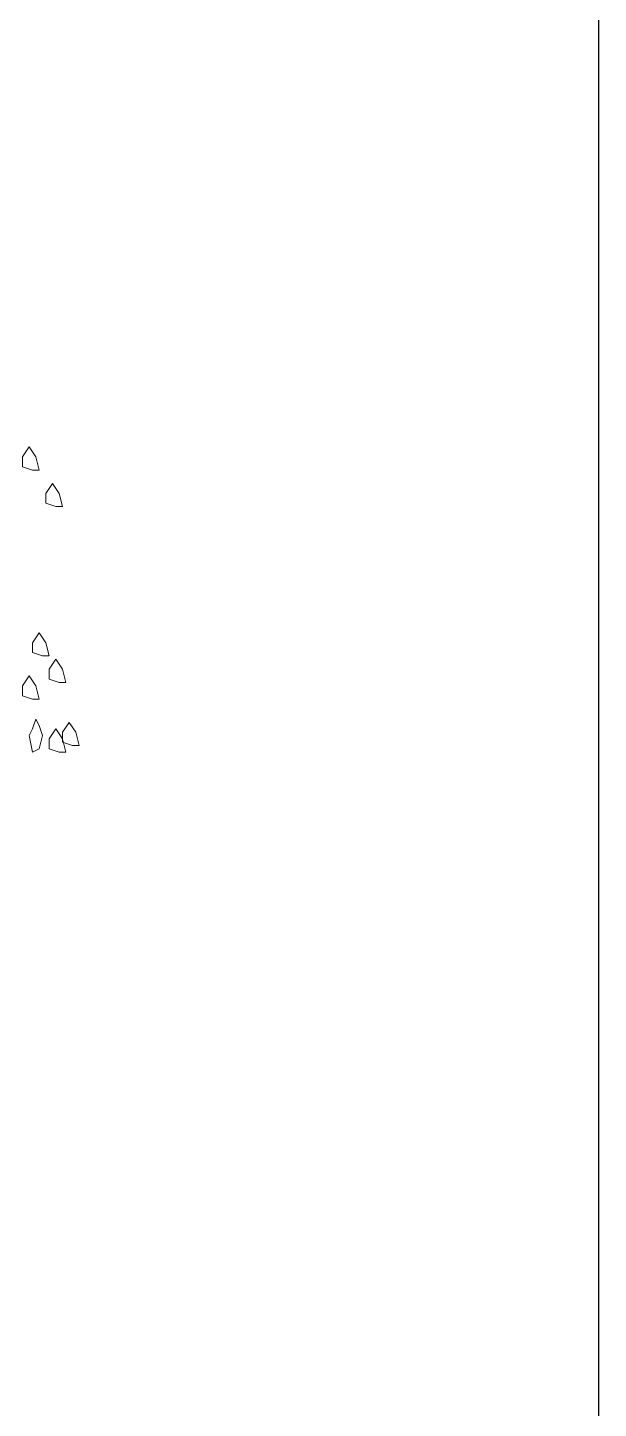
# Model space of a CAD drawing. Header units: centimetres. Extents: x 867 to 19881, y 2761 to 6151.
# Drawn here: x 2470.4 to 2498.6, y 4785.7 to 4854 of the extents above; entities that cross this region are included whole.
import ezdxf

# ---------------------------------------------------------------- set-up
doc = ezdxf.new("R2010")
doc.units = ezdxf.units.CM
doc.layers.add('PLAN TEFRİŞLER', color=7, linetype='Continuous', lineweight=0)
doc.layers.add('çerçeveü', color=250, linetype='Continuous')

msp = doc.modelspace()

# ---------------------------------------------------------------- linework, layer by layer
at = {"layer": 'PLAN TEFRİŞLER', "color": 252, "lineweight": 0, "true_color": 0x939598, "elevation": -156.65}
for points in [[(2470.612, 4832.102), (2470.12, 4832.266), (2470.12, 4832.758), (2470.448, 4833.251), (2470.776, 4832.758), (2470.941, 4832.102)], [(2471.762, 4830.295), (2471.269, 4830.46), (2471.269, 4830.952), (2471.597, 4831.445), (2471.926, 4830.952), (2472.09, 4830.295)], [(2471.105, 4822.906), (2470.612, 4823.07), (2470.612, 4823.563), (2470.941, 4824.056), (2471.269, 4823.563), (2471.433, 4822.906)], [(2471.926, 4821.593), (2471.433, 4821.757), (2471.433, 4822.249), (2471.762, 4822.742), (2472.09, 4822.249), (2472.254, 4821.593)], [(2470.612, 4820.772), (2470.12, 4820.936), (2470.12, 4821.428), (2470.448, 4821.921), (2470.776, 4821.428), (2470.941, 4820.772)], [(2470.612, 4819.294), (2470.448, 4818.965), (2470.612, 4818.144), (2470.941, 4818.309), (2471.105, 4818.965), (2470.941, 4819.458), (2470.776, 4819.786)], [(2472.583, 4818.473), (2472.09, 4818.637), (2472.09, 4819.13), (2472.418, 4819.622), (2472.747, 4819.13), (2472.911, 4818.473)], [(2471.926, 4818.144), (2471.433, 4818.309), (2471.433, 4818.801), (2471.762, 4819.294), (2472.09, 4818.801), (2472.254, 4818.144)]]:
    msp.add_lwpolyline(points, close=True, dxfattribs=at)
at = {"layer": 'PLAN TEFRİŞLER', "color": 252, "lineweight": 0, "true_color": 0x939598}
for points in [[(2470.612, 4832.102), (2470.12, 4832.266), (2470.12, 4832.758), (2470.448, 4833.251), (2470.776, 4832.758), (2470.941, 4832.102)], [(2471.762, 4830.295), (2471.269, 4830.46), (2471.269, 4830.952), (2471.597, 4831.445), (2471.926, 4830.952), (2472.09, 4830.295)], [(2471.105, 4822.906), (2470.612, 4823.07), (2470.612, 4823.563), (2470.941, 4824.056), (2471.269, 4823.563), (2471.433, 4822.906)], [(2471.926, 4821.593), (2471.433, 4821.757), (2471.433, 4822.249), (2471.762, 4822.742), (2472.09, 4822.249), (2472.254, 4821.593)], [(2470.612, 4820.772), (2470.12, 4820.936), (2470.12, 4821.428), (2470.448, 4821.921), (2470.776, 4821.428), (2470.941, 4820.772)], [(2470.612, 4819.294), (2470.448, 4818.965), (2470.612, 4818.144), (2470.941, 4818.309), (2471.105, 4818.965), (2470.941, 4819.458), (2470.776, 4819.786)], [(2472.583, 4818.473), (2472.09, 4818.637), (2472.09, 4819.13), (2472.418, 4819.622), (2472.747, 4819.13), (2472.911, 4818.473)], [(2471.926, 4818.144), (2471.433, 4818.309), (2471.433, 4818.801), (2471.762, 4819.294), (2472.09, 4818.801), (2472.254, 4818.144)]]:
    msp.add_lwpolyline(points, close=True, dxfattribs=at)
at = {"layer": 'çerçeveü'}
for q in [(2498.614, 4720.758), (2498.614, 4670.306)]:
    msp.add_line((2498.614, 4889.851), q, dxfattribs=at)

doc.saveas('drawing.dxf')
